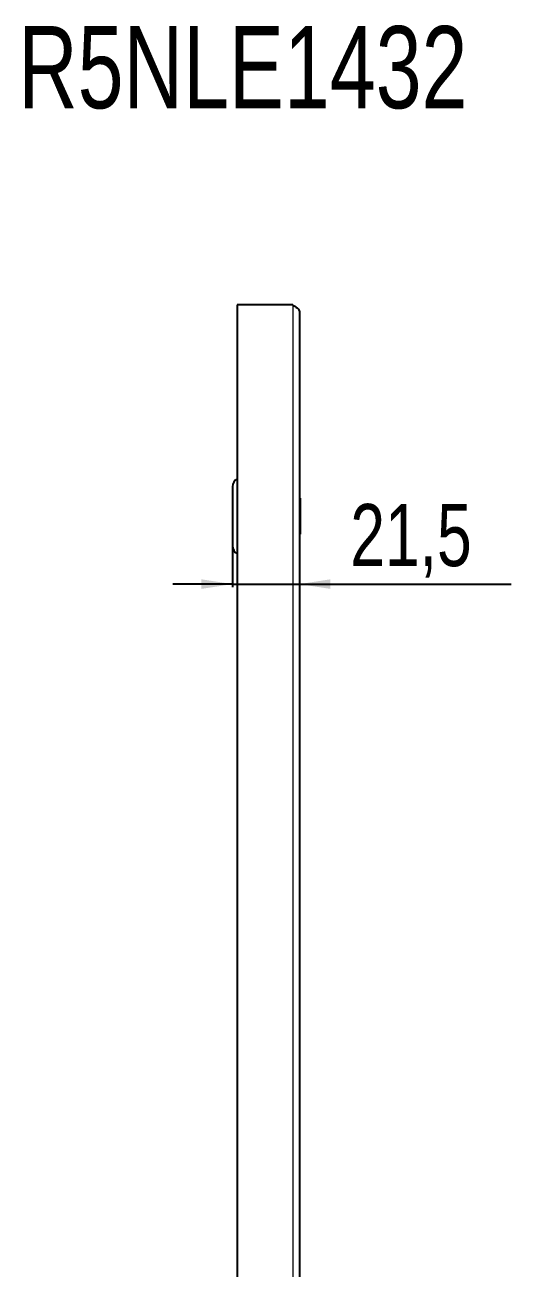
# Model space of a CAD drawing. Header units: millimetres. Extents: x 152 to 1107, y -492 to 1061.
# Drawn here: x 613.8 to 771.5, y 660.6 to 1060.8 of the extents above; entities that cross this region are included whole.
import ezdxf

# ---------------------------------------------------------------- set-up
doc = ezdxf.new("R2010")
doc.units = ezdxf.units.MM
doc.layers.add('FORMAT', color=7, linetype='Continuous')
doc.styles.add('SLDTEXTSTYLE0', font='TXT', dxfattribs={"width": 0.75})
doc.dimstyles.new('SLDDIMSTYLE1', dxfattribs={"dimtxt": 20, "dimasz": 10, "dimexe": 0, "dimexo": 0.0625, "dimgap": 5, "dimtad": 2, "dimdec": 1, "dimrnd": 1e-09, "dimzin": 12, "dimdsep": 46, "dimtxsty": 'SLDTEXTSTYLE0', "dimsah": 1, "dimcen": 0.09, "dimadec": 0, "dimazin": 3, "dimtfac": 1, "dimtmove": 0, "dimatfit": 0, "dimfxl": 0, "dimfrac": 2, "dimtolj": 1, "dimtzin": 12, "dimarcsym": 0})

# ---------------------------------------------------------------- blocks, each defined once
blk = doc.blocks.new('_D_4')
at = {"layer": 'FORMAT'}
for p, q in [((680.58, 893.09), (680.58, 879.77)), ((680.58, 880.77), (661.35, 880.77)), ((680.58, 880.77), (702.08, 880.77)), ((702.08, 880.77), (770.2, 880.77))]:
    blk.add_line(p, q, dxfattribs=at)
for points in [[(680.58, 880.77), (670.58, 882.31), (670.58, 879.23)], [(702.08, 880.77), (712.08, 879.23), (712.08, 882.31)]]:
    blk.add_solid(points, dxfattribs=at)
at = {"layer": 'FORMAT', "insert": (718.48, 906.55), "char_height": 20, "attachment_point": 1, "style": 'SLDTEXTSTYLE0'}
blk.add_mtext('21,5', dxfattribs=at)

msp = doc.modelspace()

# ---------------------------------------------------------------- linework, layer by layer
at = {"color": 7, "linetype": 'Continuous', "lineweight": 25}
for p, q in [((682.08, 970.6), (682.08, -390.4)), ((699.98, 970.6), (682.08, 970.6)), ((702.08, 968.5), (702.08, -388.3)), ((680.58, 912.1), (680.58, 893.1)), ((702.34, 908.39), (702.08, 908.39)), ((702.34, 908.39), (702.34, 907.67)), ((702.34, 907.67), (702.34, 896.82)), ((702.08, 896.82), (702.34, 896.82))]:
    msp.add_line(p, q, dxfattribs=at)
at = {"color": 8, "linetype": 'Continuous', "lineweight": 18}
msp.add_line((699.98, 970.6), (699.98, -390.4), dxfattribs=at)
at = {"color": 7, "linetype": 'Continuous', "lineweight": 25}
for centre, start, end in [((683.58, 912.1), 120, 180), ((683.58, 893.1), 180, 240)]:
    msp.add_arc(centre, 3, start, end, dxfattribs=at)
msp.add_open_spline([(699.98, 970.6), (700.26, 970.42), (700.83, 970.07), (701.53, 969.53), (702, 969.01), (702.06, 968.67), (702.08, 968.5)], degree=3, knots=[0, 0, 0, 0, 0.254757, 0.509649, 0.764542, 1, 1, 1, 1], dxfattribs=at)

# ---------------------------------------------------------------- texts
at = {"layer": 'FORMAT', "insert": (611.59, 1060.36), "char_height": 26.458, "attachment_point": 1, "style": 'SLDTEXTSTYLE0'}
msp.add_mtext('R5NLE1432', dxfattribs=at)

# ---------------------------------------------------------------- dimensions: what is measured, and where the dimension line sits
at = {"layer": 'FORMAT'}
dim = msp.add_linear_dim(base=(702.08, 880.77), p1=(680.58, 893.1), p2=(702.08, 968.5), dimstyle='SLDDIMSTYLE1', dxfattribs=at)
dim.commit()
dim.dimension.update_dxf_attribs({"geometry": '_D_4', "text_midpoint": (744.34, 880.77), "dimtype": 160})

doc.saveas('drawing.dxf')
